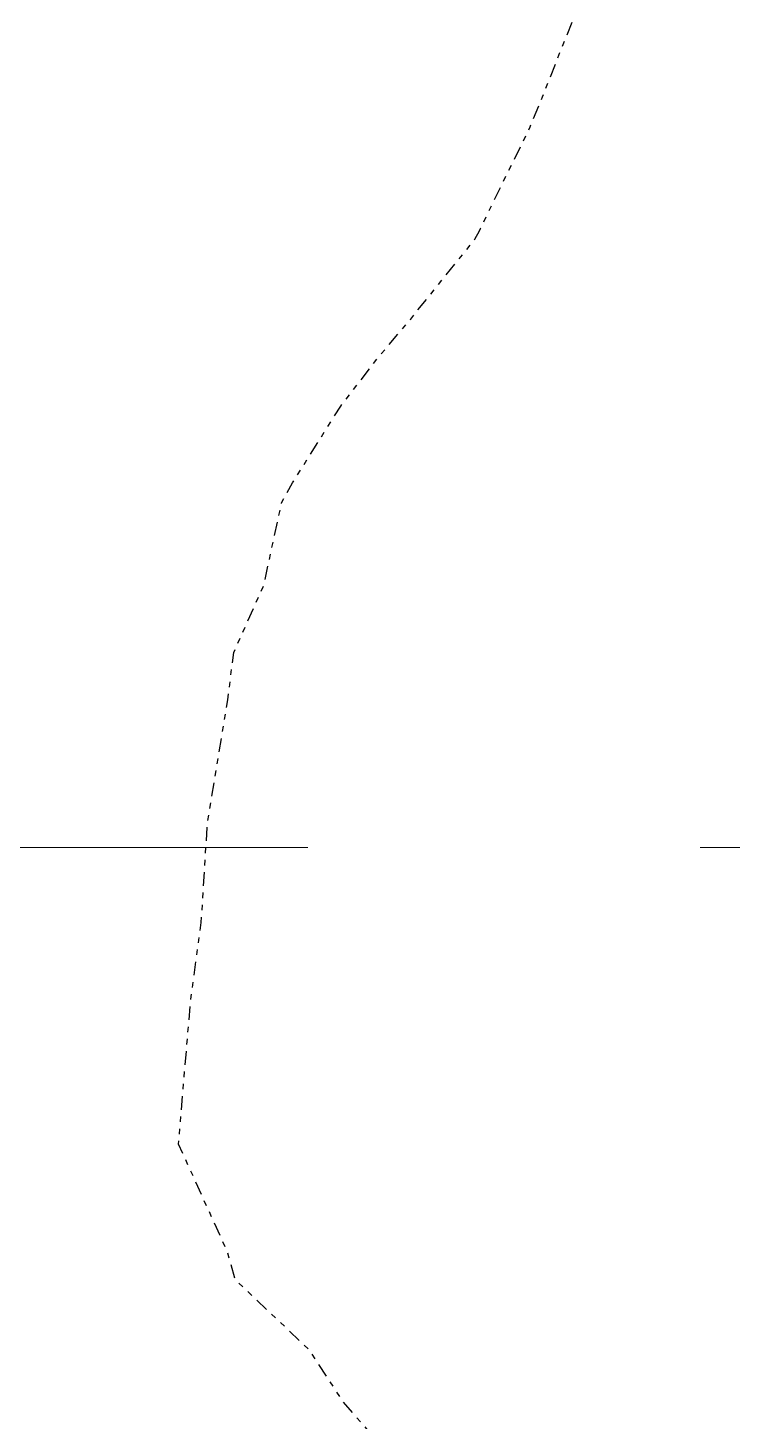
# Model space of a CAD drawing. Header units: feet. Extents: x 2175025 to 2179063, y 467811 to 470338.
# Drawn here: x 2176609.31 to 2176622.21, y 469504.84 to 469530.37 of the extents above; entities that cross this region are included whole.
import ezdxf

# ---------------------------------------------------------------- set-up
doc = ezdxf.new("R2010")
doc.units = ezdxf.units.FT
doc.header["$LTSCALE"] = 0.5
doc.header["$MEASUREMENT"] = 0
doc.linetypes.add('DIVIDE', pattern=[1.25, 0.5, -0.25, 0, -0.25, 0, -0.25])
doc.linetypes.add('HIDDEN', pattern=[0.375, 0.25, -0.125])
doc.layers.add('EC', color=35, linetype='DIVIDE')
doc.layers.add('GRID', color=254, linetype='HIDDEN')

msp = doc.modelspace()

# ---------------------------------------------------------------- linework, layer by layer
at = {"layer": 'EC', "color": 43, "elevation": 433, "flags": 128}
msp.add_lwpolyline([(2176615.537, 469493.141), (2176615.801, 469494.034), (2176616.261, 469496.487), (2176616.625, 469498.876), (2176616.716, 469499.848), (2176616.857, 469501.51), (2176616.412, 469502.791), (2176615.912, 469504.243), (2176615.081, 469505.196), (2176614.471, 469506.138), (2176613.107, 469507.43), (2176612.97, 469507.932), (2176612.07, 469509.913), (2176612.294, 469512.569), (2176612.486, 469513.975), (2176612.603, 469515.822), (2176612.973, 469518.056), (2176613.081, 469518.924), (2176613.629, 469520.144), (2176613.959, 469521.669), (2176614.158, 469522.032), (2176615.042, 469523.441), (2176615.768, 469524.379), (2176616.324, 469525.035), (2176617.5, 469526.497), (2176617.582, 469526.65), (2176617.603, 469526.695), (2176618.513, 469528.558), (2176618.739, 469529.108), (2176619.32, 469530.576), (2176619.637, 469531.554), (2176619.96, 469532.745), (2176620.234, 469534.042), (2176620.365, 469535.123), (2176620.478, 469536.579), (2176620.506, 469536.905), (2176620.461, 469537.237), (2176620.474, 469537.694), (2176620.426, 469539.362), (2176620.351, 469539.784), (2176620.325, 469540.112), (2176620.02, 469541.947), (2176619.732, 469544.089), (2176619.73, 469544.097), (2176619.729, 469544.099), (2176618.454, 469546.93), (2176618.219, 469547.476), (2176616.837, 469549.721), (2176616.41, 469550.453), (2176614.711, 469552.45), (2176614.275, 469552.996), (2176611.9, 469554.944), (2176611.748, 469555.005), (2176609.533, 469555.068), (2176607.841, 469554.438), (2176607.736, 469554.402), (2176607.441, 469554.151), (2176606.403, 469553.094), (2176606.307, 469552.934), (2176605.285, 469551.488), (2176605.191, 469551.283), (2176604.277, 469549.73), (2176604.217, 469549.582), (2176603.296, 469547.934), (2176603.27, 469547.871), (2176602.277, 469546.189), (2176602.272, 469546.178), (2176601.176, 469544.559), (2176601.158, 469544.526), (2176601.151, 469544.515), (2176601.022, 469544.312), (2176600.817, 469543.906), (2176600.795, 469543.877), (2176600.496, 469543.295), (2176600.446, 469543.222), (2176600.125, 469542.692), (2176600.043, 469542.587), (2176599.718, 469542.093), (2176599.605, 469541.964), (2176599.302, 469541.496), (2176599.165, 469541.342), (2176598.91, 469540.895), (2176598.764, 469540.706), (2176598.584, 469540.285), (2176598.479, 469540.029), (2176598.431, 469539.651), (2176598.62, 469538.132), (2176598.759, 469537.034), (2176599.143, 469534.924), (2176599.184, 469534.145), (2176599.607, 469530.979), (2176599.621, 469530.309), (2176599.875, 469527.209), (2176599.89, 469526.43), (2176600.105, 469523.474), (2176600.137, 469522.544), (2176600.381, 469519.697), (2176600.443, 469518.674), (2176600.769, 469515.82), (2176600.864, 469514.835), (2176601.331, 469511.787), (2176601.438, 469511.036), (2176602.115, 469507.556), (2176602.167, 469507.278), (2176602.111, 469506.901), (2176601.926, 469504.455), (2176601.037, 469502.694), (2176600.775, 469501.389), (2176600.034, 469499.063), (2176599.829, 469498.378), (2176599.716, 469498.039), (2176599.904, 469496.645), (2176600.08, 469495.691), (2176600.232, 469494.958), (2176600.633, 469493.308), (2176600.69, 469493.14), (2176600.704, 469493.102), (2176601.539, 469490.93), (2176601.656, 469490.598), (2176602.555, 469488.551), (2176602.647, 469488.103), (2176603.59, 469486.154), (2176603.872, 469485.348), (2176604.371, 469485.081), (2176606.21, 469483.52), (2176609.612, 469484.736), (2176611.917, 469486.576), (2176612.317, 469486.931), (2176614.288, 469489.826), (2176614.394, 469490.012)], close=True, dxfattribs=at)
at = {"layer": 'GRID', "color": 252, "linetype": 'HIDDEN', "lineweight": 0, "ltscale": 115}
msp.add_line((2175090.689, 469515.351), (2178996.689, 469515.351), dxfattribs=at)

doc.saveas('drawing.dxf')
